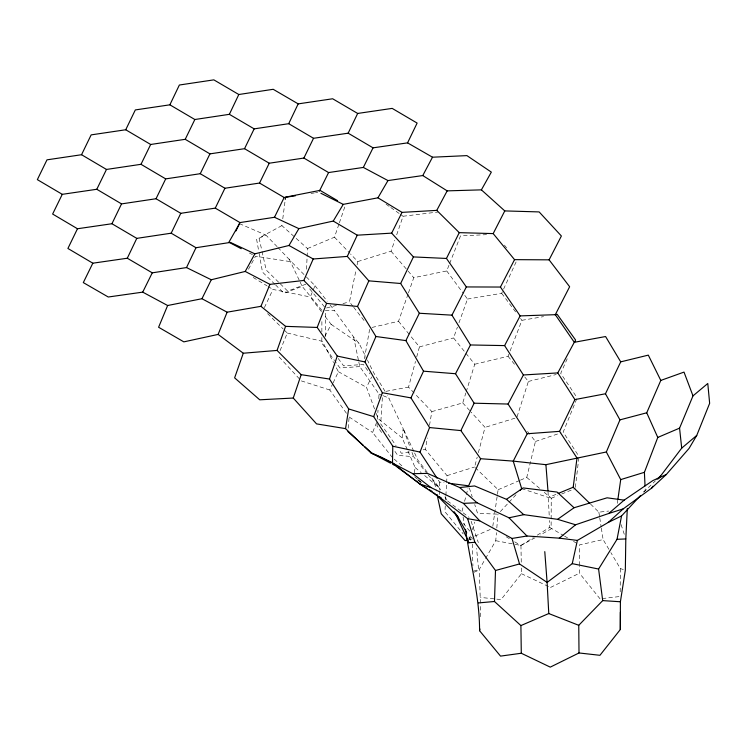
<?xml version="1.0" encoding="UTF-8"?>
<svg xmlns="http://www.w3.org/2000/svg" width="747" height="747" viewBox="0 0 747 747"><rect width="100%" height="100%" fill="white"/><g stroke="black" fill="none" stroke-linecap="round" stroke-linejoin="round"><path stroke-width="0.56" stroke-dasharray="3.73 2.8" d="M600.046 598.833L579.448 573.192L579.457 566.394M579.457 565.264L579.457 544.899L603.118 539.567L610.243 551.566M321.845 337.485L321.836 343.134L334.553 360.605M321.864 331.836L321.892 320.538M325.524 336.495L325.589 310.509M544.255 492.32L551.249 498.268L551.109 528.951L540.016 535.039M620.206 591.829L620.346 568.56L610.841 552.565M480.246 616.733L480.358 604.23M480.368 603.09L479.322 569.335L484.99 559.466M306.522 269.247L307.064 257.743M307.11 256.594L307.493 248.536L281.89 225.622L282.179 223.344M445.259 505.868L444.923 511.676L463.205 533.909M445.604 500.06L445.81 496.568M445.875 495.41L446.557 483.785M446.631 482.618L447.042 475.643L425.342 449.461L427.321 437.985M377.17 423.726L377.02 426.005L383.043 434.539M377.45 419.17L378.029 410.038M378.757 398.637L379.046 394.08L359.765 366.6L358.821 362.052M382.361 397.656L380.699 423.885L396.097 445.698M485.559 558.476L495.756 540.707L496.428 532.63M496.811 528.008L497.96 514.151M348.177 428.199L349.054 418.143M407.274 449.563L402.185 437.929L403.156 428.563L387.45 395.256M575.386 487.343L578.841 457.594M282.768 218.796L285.27 199.43M617.321 503.366L617.806 499.967M492.796 526.252L497.297 495.41M497.465 494.271L498.128 489.705L474.606 466.996L477.212 457.089M414.305 472.898L415.136 467.538L407.741 450.618M429.488 425.37L431.859 411.606L414.958 393.865M364.443 358.775L369.653 329.091M352.976 306.345L349.465 301.844L356.16 269.378M357.085 264.905L357.785 261.543L350.548 253.989M520.398 480.162L526.756 477.436L535.44 441.468L530.426 435.043M461.973 511.396L463.42 505.831M464.578 501.386L466.016 495.821M466.305 494.71L468.042 488.034M478.369 452.682L485.027 427.368L471.198 412.204M414.155 393.015L408.525 387.105L415.5 361.399M416.714 356.935L419.45 346.879L410.066 335.403M431.859 411.606L462.748 402.932L465.829 392.987M466.175 391.886L474.737 364.256L453.541 337.933L457.416 327.139M469.247 539.521L470.638 535.16M472.375 529.707L474.803 522.078M524.758 376.964L528.39 381.456L516.803 417.629L485.027 427.368M307.493 248.536L334.488 237.191L338.989 223.969M339.362 222.867L345.357 205.238M357.785 261.543L391.055 251.216L394.808 240.282M396.685 234.819L403.072 216.247L437.723 212.055M372.062 327.438L398.524 321.285L408.049 294.038M408.432 292.945L413.763 277.688L446.734 270.946L449.236 264.569M458.966 322.816L467.501 299.052L464.036 294.365M474.737 364.256L508.053 356.3L509.687 352.061M510.089 351.006L521.92 320.304L520.519 318.446M449.657 263.504L460.516 235.884L486.614 234.661M392.511 457.668L372.585 432.485L377.3 420.804M576.721 398.907L563.182 432.111L578.972 456.445M280.088 350.567L287.296 333.031L284.009 329.8M321.415 311.592L310.285 296.97L315.001 285.699L305.252 275.811M567.216 358.784L560.708 373.388L577.16 397.834M467.501 299.052L501.657 293.319L503.114 290.144M503.599 289.089L516.756 260.544M264.41 307.587L272.954 289.453L310.285 296.97M346.477 413.296L329.763 389.99L332.648 383.893M333.125 382.875L338.4 371.707L334.105 363.602M374.546 408.954L366.506 387.357L371.661 376.964M324.908 336.346L331.164 324.385L324.198 315.253M248.471 269.275L255.558 256.249L291.433 261.795L304.44 274.989M521.359 568.047L521.462 573.705L501.069 599.589L480.424 597.413M500.331 511.602L508.24 503.095M509.024 502.245L517.718 492.899M643.671 492.114L655.408 480.825M643.69 491.918L645.249 490.406L645.147 488.146M515.225 544.358L520.948 545.431L533.405 537.597M537.233 535.188L549.68 527.354L549.409 520.463M534.973 537.803L520.864 545.534L514.011 541.435M281.89 225.622L259.05 237.976L261.749 250.105M550.539 587.45L579.448 573.192M277.128 246.65L265.904 235.081L256.623 239.385L258.639 250.665M474.056 572.258L478.65 570.185L476.577 548.401M468.63 538.792L473.813 536.561M474.849 536.122L492.46 528.54M498.128 489.705L519.333 480.61M556.001 494.365L548.485 497.493L521.677 488.65M551.249 498.268L557.514 495.719M561.688 494.019L575.255 488.491M305.822 284.196L287.707 291.134L279.415 282.992M321.92 310.369L302.143 286.316L284.028 293.254L275.746 285.111M535.44 441.468L561.044 432.83M473.262 571.25L479.322 569.335M447.042 475.643L474.606 466.996M336.449 305.336L325.599 308.25L309.482 288.65M342.957 303.59L349.465 301.844M419.45 346.879L453.541 337.933M528.39 381.456L556.254 374.499M469.321 539.623L474.55 538.344M386.087 391.325L408.525 387.105M521.92 320.304L543.527 316.625M409.412 452.01L401.456 453.28L398.777 449.489M423.063 449.825L425.342 449.461M311.013 193.436L314.366 192.931M315.486 192.763L317.727 192.427M602.287 598.571L620.178 596.479M590.578 504.122L598.861 512.171L608.693 511.041M359.765 366.6L339.913 367.963L335.226 361.52M325.318 310.378L334.376 310.397L353.63 337.037L359.204 343.583L366.982 359.242M496.83 514.104L477.585 513.348L474.718 504.542M427.368 473.981L413.586 456.66L397.777 455.409L393.762 449.713M438.33 480.153L439.591 482.095L444.054 482.665M495.756 540.707L514.076 544.143M287.296 333.031L322.302 341.332L333.573 362.594M329.763 389.99L301.284 380.886L277.968 355.731M620.346 568.56L623.334 569.55M379.046 394.08L382.1 395.312M383.118 395.714L389.234 398.179M239.47 223.652L265.904 235.081M521.462 573.705L548.466 586.47M249.405 253.009L252.486 254.634M338.4 371.707L366.506 387.357M549.68 527.354L563.574 535.543M564.573 536.122L567.552 537.877M573.5 541.388L577.468 543.732M506.177 536.748L510.089 539.091M253.205 277.473L267.024 285.858M268.014 286.465L272.954 289.453M349.157 417.031L372.585 432.485M331.164 324.385L359.204 343.583M418.516 480.508L423.213 483.795M386.05 204.164L389.831 206.844M390.784 207.517L399.29 213.567M400.233 214.24L403.072 216.247M447.546 500.957L469.125 517.382M402.185 437.929L378.159 418.684L376.152 413.278M417.573 479.854L421.159 482.758M414.669 476.838L417.284 479.023M418.152 479.761L420.766 481.946M415.136 467.538L421.205 472.636M424.669 475.559L439.413 487.95L440.637 489.92M526.756 477.436L539.876 488.594M394.211 459.144L401.877 465.783M278.594 282.179L266.156 269.966L261.992 251.216M274.915 284.299L262.486 272.095L258.845 251.795M267.566 313.637L283.188 328.997M428.087 474.887L439.413 487.95L430.879 476.931M277.931 247.481L291.433 261.795M334.488 237.191L349.745 253.149M462.748 402.932L470.433 411.354M391.055 251.216L413.763 277.688M463.205 523.32L469.77 531.136M398.524 321.285L409.347 334.525M508.053 356.3L514.59 364.387M504.412 245.119L506.587 247.845M315.001 285.699L327.195 301.246M330.071 304.907L334.376 310.397M527.559 431.383L529.707 434.128M353.676 307.25L364.228 320.752M427.321 472.347L418.077 460.413L414.23 452.196M501.657 293.319L515.626 311.929M446.734 270.946L463.345 293.431M338.232 358.485L343.583 365.834L363.444 364.48L370.092 373.948M444.913 496.839L447.967 501.788M385.06 391.353L373.733 372.809L367.505 360.287M468.948 536.906L471.684 541.892M289.164 259.041L299.65 281.077M300.145 282.123L302.143 286.316M413.745 451.169L403.156 428.563L410.374 448.013M411.98 452.337L413.586 456.66M471.105 521.266L478.332 542.611M621.074 524.543L624.716 535.618M469.34 488.015L472.207 496.83M434.614 483.094L436.332 491.05M353.63 337.037L358.588 360.913M463.084 516.999L464.643 524.852M598.861 512.171L599.57 516.737M599.748 517.876L601.167 527.008M601.344 528.148L603.118 539.567M548.037 491.834L549.222 515.869M472.272 544.04L472.926 565.796M520.948 545.431L521.285 563.527M439.591 482.095L439.619 489.687M439.619 490.77L439.638 495.112"/><path stroke-width="1.12" d="M465.53 529.343C470.265 563.135 479.639 596.414 479.574 630.701L500.527 656.118L521.294 653.251L550.268 667.136L579.009 652.962L599.944 655.306L620.318 629.525L620.402 601.765L625.332 570.213L625.809 538.942L627.312 508.539M396.162 465.661L392.492 462.813L392.791 446.211L373.687 416.639L348.662 408.936L329.502 379.046L301.172 374.677L277.053 350.436L243.279 353.228L218.124 334.413L183.837 341.865L158.597 327.251L167.636 305.514L201.961 298.725L227.116 312.19L260.936 306.326L285.578 326.355L317.186 327.447L337.252 356.067L364.956 361.94L382.352 392.726L373.687 416.639M521.294 653.251L520.902 625.575L494.477 601.494L495.494 570.493L474.896 542.313L467.613 518.642L439.647 497.278L420.075 484.112L398.002 467.08M620.318 629.525L620.374 612.26M285.27 199.43L285.559 197.152L320.043 190.373L337.569 200.663M589.747 503.319L573.192 487.24L577.011 458.023L559.578 431.346L574.901 399.58L605.462 393.772L620.72 361.865L648.312 355.124L660.796 380.428L646.734 412.792L657.78 437.434L644.409 472.309L645.034 485.886M617.974 498.837L620.72 479.602L606.349 451.972L619.954 419.87L605.462 393.772M392.492 462.813L370.82 452.794L345.553 428.629L348.662 408.936M579.009 652.962L578.757 625.304L602.698 600.607L598.59 569.037L617.031 539.306L621.551 515.944L640.506 495.513M479.574 630.701L479.947 628.974M578.757 625.304L548.774 613.548L547.103 582.408L572.258 563.649L577.366 540.417L608.263 522.424L621.551 515.944M329.502 379.046L337.252 356.067M345.553 428.629L316.551 423.885L293.263 398.039L301.172 374.677M243.279 353.228L234.623 377.851L259.723 399.804L293.263 398.039M277.053 350.436L285.578 326.355M437.06 478.22L420.029 452.084L429.562 427.555L410.962 397.89L382.352 392.726M317.186 327.447L326.579 303.403L303.805 280.452L269.919 284.364L245.221 271.441L211.27 279.761L186.507 267.575L152.257 272.832L127.298 258.229L92.824 263.196L67.912 248.462L77.473 228.75L111.938 223.736L136.785 238.368L171.184 233.195L195.985 247.715L230.384 242.42L254.858 253.831L288.986 245.483L313.208 258.985L347.29 256.417L368.831 280.853L400.653 283.496L419.347 313.254L451.944 315.159L470.461 344.965L504.608 345.6L523.395 374.975L508.081 404.043L527.223 433.746L513.236 461.114L521.677 488.65L520.089 490.349M608.263 522.424L623.231 508.866L651.636 488.118L666.324 474.485L689.089 448.377L696.746 435.426L709.65 403.324L707.783 383.491L692.992 395.873L679.565 428.143L681.703 448.135L658.443 478.827M218.124 334.413L227.116 312.19M260.936 306.326L269.919 284.364M364.956 361.94L375.937 336.505L357.514 306.466L326.579 303.403M303.805 280.452L313.208 258.985M357.514 306.466L368.831 280.853M429.562 427.555L460.871 430.589L480.592 458.714L468.621 485.811L448.517 483.234M574.658 342.098L575.592 340.016L557.178 314.3L554.9 314.683M347.29 256.417L357.243 235.184L391.661 233.139L413.418 256.921L446.463 258.453L466.333 286.941L500.434 287.044L520.117 315.897L555.301 314.683L574.284 342.294L557.776 372.912L523.395 374.975M410.962 397.89L423.521 371.184L405.882 340.604L375.937 336.505M127.298 258.229L136.785 238.368M229.366 114.328L238.807 94.514L273.197 89.295L298.184 103.88L332.658 98.772L357.673 113.451L392.175 108.39L417.125 123.078L407.563 142.873L373.042 147.841L348.158 133.181L313.535 138.288L288.715 123.694L254.157 128.867L229.366 114.328L194.846 119.511L169.868 104.823L135.319 109.93L125.729 129.763L91.162 134.88L81.544 154.722L46.986 159.839L37.35 179.635L62.272 194.332L96.793 189.28L121.537 203.894L156.039 198.739L180.774 213.315L215.285 208.124L239.974 222.578L274.494 217.284L298.865 228.629L333.246 221.065L357.243 235.184M186.507 267.575L195.985 247.715M288.715 123.694L298.184 103.88M169.868 104.823L179.364 85.018L213.847 79.864L238.807 94.514M400.653 283.496L413.418 256.921M171.184 233.195L180.774 213.315M348.158 133.181L357.673 113.451M111.938 223.736L121.537 203.894M235.94 230.935L239.974 222.578M460.871 430.589L474.121 403.203L455.53 373.724L423.521 371.184M156.039 198.739L165.694 178.888L200.261 173.706L224.931 188.244L259.545 183.052L284.168 197.497L295.354 195.807M125.729 129.763L150.67 144.479L185.228 139.315L194.846 119.511M215.285 208.124L224.931 188.244M185.228 139.315L209.935 153.873L244.54 148.69L254.157 128.867M62.272 194.332L52.635 214.044L77.473 228.75M96.793 189.28L106.476 169.448L140.996 164.312L165.694 178.888M140.996 164.312L150.67 144.479M200.261 173.706L209.935 153.873M259.545 183.052L269.228 163.22L303.889 158.056L328.577 172.557L363.341 167.431L387.964 180.569L422.774 175.554L447.173 190.868L481.395 189.859L504.776 210.915L539.147 211.924L561.389 235.996L549.092 259.844L514.543 259.648L493.188 233.596L459.256 232.644L436.762 210.383L402.026 212.372L377.945 197.815L343.247 204.361L320.874 193.268M274.494 217.284L284.168 197.497M303.889 158.056L313.535 138.288M92.824 263.196L83.309 282.599L108.259 297.007L142.724 292.133L167.636 305.514M201.961 298.725L211.27 279.761M405.882 340.604L419.347 313.254M142.724 292.133L152.257 272.832M319.352 191.223L328.577 172.557M363.341 167.431L373.042 147.841M446.463 258.453L459.256 232.644M391.661 233.139L402.026 212.372M451.944 315.159L466.333 286.941M493.188 233.596L504.776 210.915M555.301 314.683L569.644 286.736L549.092 259.844M500.434 287.044L514.543 259.648M455.53 373.724L470.461 344.965M504.608 345.6L520.117 315.897M422.774 175.554L432.504 157.206L466.922 155.619L491.339 172.118L481.395 189.859M436.762 210.383L447.173 190.868M245.221 271.441L254.858 253.831M239.47 223.652L228.899 242.215L241.206 248.686M377.945 197.815L387.964 180.569M288.986 245.483L298.865 228.629M333.246 221.065L343.247 204.361M651.636 488.118L652.99 486.26M657.099 479.229L660.479 476.035M420.075 484.112L431 487.604L463.439 503.357L479.751 520.827L512.012 538.447L526.98 536.01L559.307 538.157L575.601 524.777L608.637 513.516L624.147 500.145L652.841 480.582L666.324 474.485M681.703 448.135L696.746 435.426M370.82 452.794L381.838 457.463L412.774 473.682L427.489 473.402L459.713 487.548L477.062 502.778L508.996 517.792L523.768 514.655L557.607 519.333L574.051 507.745L607.087 497.81L624.147 500.145M459.713 487.548L474.597 485.942L506.475 499.323L523.124 487.931L557.085 492.068L574.051 507.745M520.902 625.575L548.774 613.548M657.78 437.434L679.565 428.143M558.149 493.478L573.192 487.24M660.796 380.428L684.009 372.099L692.992 395.873M608.637 513.516L623.231 508.866M620.72 479.602L644.409 472.309M495.494 570.493L519.538 563.948L547.103 582.408L544.778 551.631M619.954 419.87L646.734 412.792M468.276 539.876L465.138 540.641L441.244 513.805L437.07 494.467M480.592 458.714L513.236 461.114L545.908 464.681L606.349 451.972M574.284 342.294L605.584 336.533L620.72 361.865M478.472 602.922L494.477 601.494M527.223 433.746L559.578 431.346M468.201 542.798L474.896 542.313M463.439 503.357L477.062 502.778M617.031 539.306L625.809 538.942M474.121 403.203L508.081 404.043M602.698 600.607L620.402 601.765M559.307 538.157L577.366 540.417M467.613 518.642L479.751 520.827M572.258 563.649L598.59 569.037M392.791 446.211L420.029 452.084M557.607 519.333L575.601 524.777M433.83 492.899L438.19 496.54L441.047 497.558M390.522 463.177L372.323 453.522L364.741 446.706M392.548 464.251L394.565 465.325M407.563 142.873L432.504 157.206M244.54 148.69L269.228 163.22M81.544 154.722L106.476 169.448M427.377 488.585L421.56 485.148L395.583 465.857M429.32 489.733L432.233 491.451M412.774 473.682L431 487.604M506.475 499.323L523.768 514.655M347.887 431.551L363.061 445.193M508.996 517.792L526.98 536.01M438.19 496.54L457.986 516.952L466.754 532.919M457.986 516.952L454.083 511.676M457.379 516.373L455.922 514.636L468.976 542.705M557.776 372.912L574.901 399.58M512.012 538.447L519.538 563.948M545.908 464.681L547.953 490.704"/></g></svg>
